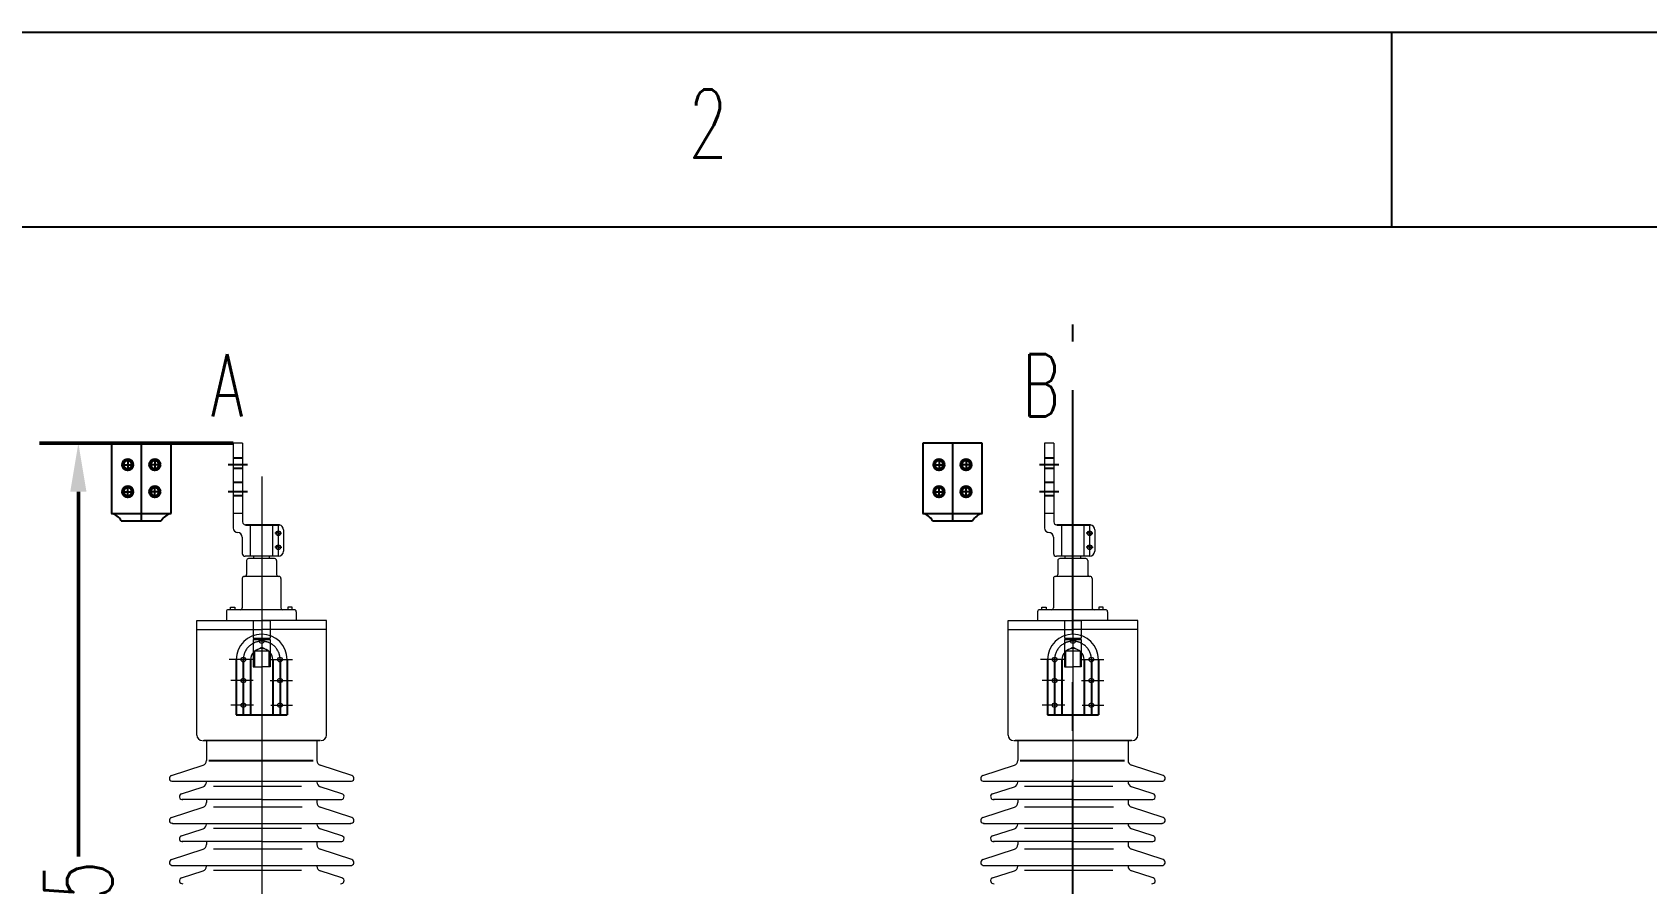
# Model space of a CAD drawing. Header units: millimetres. Extents: x 71406 to 93150, y 2492 to 17792.
# Drawn here: x 75004 to 77989, y 16128 to 17702 of the extents above; entities that cross this region are included whole.
import ezdxf

# ---------------------------------------------------------------- set-up
doc = ezdxf.new("R2010")
doc.units = ezdxf.units.MM
doc.header["$LTSCALE"] = 360
doc.linetypes.add('CENTER', pattern=[2, 1.25, -0.25, 0.25, -0.25])
doc.linetypes.add('DASHED', pattern=[0.75, 0.5, -0.25])
for name, color, linetype, lineweight in [('0粗实线层', 7, 'Continuous', 50), ('1虚线层', 5, 'DASHED', 25), ('2中心线层', 1, 'CENTER', 25), ('5文字层', 6, 'Continuous', 25), ('6标注层', 3, 'Continuous', 25)]:
    doc.layers.add(name, color=color, linetype=linetype, lineweight=lineweight)
doc.layers.add('2', color=2, linetype='CENTER')
doc.styles.add('ROMANS', font='romans.shx', dxfattribs={"width": 0.67, "bigfont": 'bigfont.shx'})
doc.styles.get("Standard").update_dxf_attribs({"font": 'txt.shx', "width": 0.67, "bigfont": 'hztxt.shx'})
doc.styles.add('TH_GBDIM', font='txt.shx', dxfattribs={"width": 0.67, "bigfont": 'hztxt.shx'})
doc.dimstyles.new('TH_GBDIM', dxfattribs={"dimscale": 36, "dimtxt": 3.5, "dimasz": 2.5, "dimexe": 2, "dimexo": 0, "dimgap": 1.5, "dimtad": 0, "dimtoh": 1, "dimdec": 1, "dimdsep": 46, "dimtxsty": 'TH_GBDIM', "dimcen": 2.5, "dimclrd": 3, "dimclre": 3, "dimclrt": 6, "dimadec": 0, "dimazin": 2, "dimtfac": 0.714286, "dimtdec": 1, "dimtmove": 0, "dimatfit": 3, "dimfxl": 2, "dimtzin": 0, "dimlwd": -1, "dimlwe": -1, "dimarcsym": 0})

# ---------------------------------------------------------------- blocks, each defined once
blk = doc.blocks.new('*D874')
at = {"layer": '0粗实线层', "color": 3, "transparency": 16777216}
for p, q in [((75375.7, 16942.6), (75017.4, 16942.6)), ((75089.4, 16852.6), (75089.4, 16177.9)), ((75089.4, 15197.6), (75089.4, 15872.3)), ((75297, 15107.6), (75017.4, 15107.6))]:
    blk.add_line(p, q, dxfattribs=at)
for points in [[(75074.4, 16852.6), (75104.4, 16852.6), (75089.4, 16942.6)], [(75074.4, 15197.6), (75104.4, 15197.6), (75089.4, 15107.6)]]:
    blk.add_solid(points, dxfattribs=at)
at = {"layer": 'Defpoints', "color": 0, "transparency": 16777216}
for p in [(75375.7, 16942.6), (75089.4, 15107.6), (75297, 15107.6)]:
    blk.add_point(p, dxfattribs=at)
at = {"layer": '0粗实线层', "color": 6, "transparency": 16777216, "insert": (75089.4, 16025.1), "char_height": 126, "attachment_point": 5, "rotation": 90, "style": 'TH_GBDIM'}
blk.add_mtext('1835', dxfattribs=at)

msp = doc.modelspace()

# ---------------------------------------------------------------- linework, layer by layer
for p, q in [((75150.773, 16942.605), (75150.773, 16812.605)), ((75260.773, 16942.605), (75150.773, 16942.605)), ((75260.773, 16812.605), (75260.773, 16942.605)), ((76650.773, 16942.605), (76650.773, 16812.605)), ((76760.773, 16942.605), (76650.773, 16942.605)), ((76760.773, 16812.605), (76760.773, 16942.605)), ((75150.773, 16812.605), (75260.773, 16812.605)), ((76650.773, 16812.605), (76760.773, 16812.605)), ((75168.778, 16798.893), (75242.767, 16798.893)), ((75398.264, 16791.446), (75461.062, 16791.446)), ((76668.778, 16798.893), (76742.767, 16798.893)), ((76898.264, 16791.446), (76961.062, 16791.446)), ((75381.457, 16542.185), (75381.457, 16439.773)), ((75407.824, 16542.185), (75407.824, 16439.773)), ((75449.027, 16542.185), (75449.027, 16439.773)), ((75475.395, 16542.185), (75475.395, 16439.773)), ((76881.457, 16542.185), (76881.457, 16439.773)), ((76907.824, 16542.185), (76907.824, 16439.773)), ((76949.027, 16542.185), (76949.027, 16439.773)), ((76975.395, 16542.185), (76975.395, 16439.773)), ((75381.457, 16439.773), (75475.395, 16439.773)), ((76881.457, 16439.773), (76975.395, 16439.773)), ((75330.536, 16355.582), (75523.775, 16355.582)), ((76830.536, 16355.582), (77023.775, 16355.582))]:
    msp.add_line(p, q)
at = {"lineweight": 0}
for p, q in [((75375.749, 16942.605), (75375.749, 16785.745)), ((75392.912, 16942.605), (75375.749, 16942.605)), ((75392.912, 16942.605), (75392.912, 16796.781)), ((76875.749, 16942.605), (76875.749, 16785.745)), ((76892.912, 16942.605), (76875.749, 16942.605)), ((76892.912, 16942.605), (76892.912, 16796.781)), ((75392.912, 16812.605), (75375.749, 16812.605)), ((76892.912, 16812.605), (76875.749, 16812.605)), ((75407.002, 16791.446), (75407.002, 16733.259)), ((75448.336, 16791.446), (75448.336, 16733.259)), ((75468.618, 16782.157), (75468.618, 16742.747)), ((76907.002, 16791.446), (76907.002, 16733.259)), ((76948.336, 16791.446), (76948.336, 16733.259)), ((76968.618, 16782.157), (76968.618, 16742.747)), ((75392.349, 16768.582), (75392.349, 16738.594)), ((76892.349, 16768.582), (76892.349, 16738.594)), ((75458.897, 16733.259), (75397.684, 16733.259)), ((75400.368, 16725.256), (75400.368, 16699.712)), ((75443.427, 16728.905), (75404.017, 16728.905)), ((75413.247, 16733.259), (75413.247, 16728.905)), ((75442.44, 16733.259), (75442.44, 16728.905)), ((75452.185, 16728.905), (75443.427, 16728.905)), ((75455.834, 16725.256), (75455.834, 16699.712)), ((76958.897, 16733.259), (76897.684, 16733.259)), ((76900.368, 16725.256), (76900.368, 16699.712)), ((76943.427, 16728.905), (76904.017, 16728.905)), ((76913.247, 16733.259), (76913.247, 16728.905)), ((76942.44, 16733.259), (76942.44, 16728.905)), ((76952.185, 16728.905), (76943.427, 16728.905)), ((76955.834, 16725.256), (76955.834, 16699.712)), ((75392.34, 16692.414), (75392.34, 16638.11)), ((75459.348, 16696.063), (75395.989, 16696.063)), ((75460.213, 16696.063), (75459.348, 16696.063)), ((75463.863, 16692.414), (75463.863, 16638.11)), ((76892.34, 16692.414), (76892.34, 16638.11)), ((76959.348, 16696.063), (76895.989, 16696.063)), ((76960.213, 16696.063), (76959.348, 16696.063)), ((76963.863, 16692.414), (76963.863, 16638.11)), ((75363.103, 16630.812), (75363.103, 16615.25)), ((75488.585, 16634.461), (75366.752, 16634.461)), ((75370.841, 16634.474), (75370.841, 16638.883)), ((75370.841, 16638.883), (75378.873, 16638.883)), ((75378.873, 16638.883), (75378.873, 16634.461)), ((75476.464, 16638.883), (75476.464, 16634.461)), ((75484.496, 16638.883), (75476.464, 16638.883)), ((75484.496, 16634.474), (75484.496, 16638.883)), ((75492.234, 16630.812), (75492.234, 16615.25)), ((76863.103, 16630.812), (76863.103, 16615.25)), ((76988.585, 16634.461), (76866.752, 16634.461)), ((76870.841, 16634.474), (76870.841, 16638.883)), ((76870.841, 16638.883), (76878.873, 16638.883)), ((76878.873, 16638.883), (76878.873, 16634.461)), ((76976.464, 16638.883), (76976.464, 16634.461)), ((76984.496, 16638.883), (76976.464, 16638.883)), ((76984.496, 16634.474), (76984.496, 16638.883)), ((76992.234, 16630.812), (76992.234, 16615.25)), ((75308.351, 16614.605), (75428.816, 16614.605)), ((75308.351, 16402.422), (75308.351, 16614.605)), ((75308.351, 16597.736), (75429.695, 16597.736)), ((75548.351, 16614.603), (75429.695, 16614.605)), ((75548.351, 16597.736), (75429.695, 16597.736)), ((75548.351, 16402.422), (75548.351, 16614.603)), ((76808.351, 16614.605), (76928.816, 16614.605)), ((76808.351, 16402.422), (76808.351, 16614.605)), ((76808.351, 16597.736), (76929.695, 16597.736)), ((77048.351, 16614.603), (76929.695, 16614.605)), ((77048.351, 16597.736), (76929.695, 16597.736)), ((77048.351, 16402.422), (77048.351, 16614.603)), ((75319.512, 16392.605), (75428.351, 16392.605)), ((75428.351, 16392.605), (75321.421, 16392.605)), ((75326.424, 16392.605), (75326.424, 16355.582)), ((75428.351, 16392.605), (75536.563, 16392.605)), ((75537.191, 16392.605), (75428.351, 16392.605)), ((75530.28, 16392.605), (75530.28, 16355.463)), ((76819.512, 16392.605), (76928.351, 16392.605)), ((76928.351, 16392.605), (76821.421, 16392.605)), ((76826.424, 16392.605), (76826.424, 16355.582)), ((76928.351, 16392.605), (77036.563, 16392.605)), ((77037.191, 16392.605), (76928.351, 16392.605)), ((77030.28, 16392.605), (77030.28, 16355.463)), ((75326.424, 16361.08), (75326.424, 16355.582)), ((75530.279, 16361.08), (75530.279, 16355.582)), ((75530.279, 16361.08), (75530.279, 16355.582)), ((76826.424, 16361.08), (76826.424, 16355.582)), ((77030.279, 16361.08), (77030.279, 16355.582)), ((77030.279, 16361.08), (77030.279, 16355.582)), ((75261.561, 16327.856), (75320.098, 16346.876)), ((75595.142, 16327.856), (75536.605, 16346.876)), ((76761.561, 16327.856), (76820.098, 16346.876)), ((77095.142, 16327.856), (77036.605, 16346.876)), ((75263.258, 16317.14), (75593.445, 16317.14)), ((75279.87, 16293.985), (75320.098, 16307.056)), ((75502.216, 16307.703), (75338.988, 16307.703)), ((75576.833, 16293.985), (75536.605, 16307.056)), ((76763.258, 16317.14), (77093.445, 16317.14)), ((76779.87, 16293.985), (76820.098, 16307.056)), ((77002.216, 16307.703), (76838.988, 16307.703)), ((77076.833, 16293.985), (77036.605, 16307.056)), ((75261.561, 16250.044), (75320.098, 16269.064)), ((75428.351, 16283.268), (75281.567, 16283.268)), ((75326.424, 16283.268), (75326.424, 16277.77)), ((75503.223, 16269.414), (75338.988, 16269.414)), ((75428.351, 16283.268), (75575.136, 16283.268)), ((75530.279, 16283.268), (75530.279, 16277.77)), ((75595.142, 16250.044), (75536.605, 16269.064)), ((76761.561, 16250.044), (76820.098, 16269.064)), ((76928.351, 16283.268), (76781.567, 16283.268)), ((76826.424, 16283.268), (76826.424, 16277.77)), ((77003.223, 16269.414), (76838.988, 16269.414)), ((76928.351, 16283.268), (77075.136, 16283.268)), ((77030.279, 16283.268), (77030.279, 16277.77)), ((77095.142, 16250.044), (77036.605, 16269.064)), ((75263.258, 16239.327), (75593.445, 16239.327)), ((76763.258, 16239.327), (77093.445, 16239.327)), ((75279.87, 16216.173), (75320.098, 16229.244)), ((75502.216, 16229.891), (75338.988, 16229.891)), ((75576.833, 16216.173), (75536.605, 16229.244)), ((76779.87, 16216.173), (76820.098, 16229.244)), ((77002.216, 16229.891), (76838.988, 16229.891)), ((77076.833, 16216.173), (77036.605, 16229.244)), ((75261.561, 16172.232), (75320.098, 16191.251)), ((75428.351, 16205.456), (75281.567, 16205.456)), ((75326.424, 16205.456), (75326.424, 16199.958)), ((75503.223, 16191.602), (75338.988, 16191.602)), ((75428.351, 16205.456), (75575.136, 16205.456)), ((75530.279, 16205.456), (75530.279, 16199.958)), ((75595.142, 16172.232), (75536.605, 16191.251)), ((76761.561, 16172.232), (76820.098, 16191.251)), ((76928.351, 16205.456), (76781.567, 16205.456)), ((76826.424, 16205.456), (76826.424, 16199.958)), ((77003.223, 16191.602), (76838.988, 16191.602)), ((76928.351, 16205.456), (77075.136, 16205.456)), ((77030.279, 16205.456), (77030.279, 16199.958)), ((77095.142, 16172.232), (77036.605, 16191.251)), ((75263.258, 16161.515), (75593.445, 16161.515)), ((75279.87, 16138.361), (75320.098, 16151.431)), ((75502.216, 16152.079), (75338.988, 16152.079)), ((75576.833, 16138.361), (75536.605, 16151.431)), ((76763.258, 16161.515), (77093.445, 16161.515)), ((76779.87, 16138.361), (76820.098, 16151.431)), ((77002.216, 16152.079), (76838.988, 16152.079)), ((77076.833, 16138.361), (77036.605, 16151.431))]:
    msp.add_line(p, q, dxfattribs=at)
for centre, radius in [((75459.13, 16775.975), 4.379), ((75459.13, 16775.975), 3.649), ((76959.13, 16775.975), 4.379), ((76959.13, 16775.975), 3.649), ((75459.13, 16749.873), 4.379), ((75459.13, 16749.873), 3.649), ((76959.13, 16749.873), 4.379), ((76959.13, 16749.873), 3.649), ((75428.351, 16576.206), 4.24), ((76928.351, 16576.206), 4.24), ((75394.405, 16542.185), 4.18), ((75462.298, 16542.185), 4.18), ((76894.405, 16542.185), 4.18), ((76962.298, 16542.185), 4.18), ((75394.405, 16503.61), 4.18), ((75462.298, 16503.61), 4.18), ((76894.405, 16503.61), 4.18), ((76962.298, 16503.61), 4.18), ((75394.405, 16457.93), 4.18), ((75462.298, 16457.93), 4.18), ((76894.405, 16457.93), 4.18), ((76962.298, 16457.93), 4.18)]:
    msp.add_circle(centre, radius, dxfattribs=at)
for centre, start, end in [((75142.081, 16782.636), 31.338291, 73.493912), ((75269.464, 16782.636), 106.506088, 148.661709), ((76642.081, 16782.636), 31.338291, 73.493912), ((76769.464, 16782.636), 106.506088, 148.661709)]:
    msp.add_arc(centre, 31.257, start, end)
for centre, radius, start, end in [((75384.33, 16785.745), 8.581, 180, 270), ((75398.247, 16796.781), 5.335, 180, 270.187065), ((75459.13, 16782.157), 9.488, 0, 78.252654), ((76884.33, 16785.745), 8.581, 180, 270), ((76898.247, 16796.781), 5.335, 180, 270.187065), ((76959.13, 16782.157), 9.488, 0, 78.252654), ((75397.684, 16738.594), 5.335, 180, 270), ((75404.017, 16725.256), 3.649, 90, 180), ((75452.185, 16725.256), 3.649, 0, 90), ((75459.13, 16742.747), 9.488, 270, 0), ((76897.684, 16738.594), 5.335, 180, 270), ((76904.017, 16725.256), 3.649, 90, 180), ((76952.185, 16725.256), 3.649, 0, 90), ((76959.13, 16742.747), 9.488, 270, 0), ((75395.989, 16692.414), 3.649, 90, 180), ((75396.719, 16699.712), 3.649, 270, 0), ((75459.488, 16699.714), 3.654, 180.029771, 267.803181), ((75460.213, 16692.414), 3.649, 0, 90), ((76895.989, 16692.414), 3.649, 90, 180), ((76896.719, 16699.712), 3.649, 270, 0), ((76959.488, 16699.714), 3.654, 180.029771, 267.803181), ((76960.213, 16692.414), 3.649, 0, 90), ((75366.752, 16630.812), 3.649, 90, 180), ((75388.691, 16638.11), 3.649, 270, 0), ((75467.512, 16638.11), 3.649, 180, 270), ((75488.585, 16630.812), 3.649, 0, 90), ((76866.752, 16630.812), 3.649, 90, 180), ((76888.691, 16638.11), 3.649, 270, 0), ((76967.512, 16638.11), 3.649, 180, 270), ((76988.585, 16630.812), 3.649, 0, 90), ((75428.426, 16542.185), 46.969, 0, 180), ((76928.426, 16542.185), 46.969, 0, 180), ((75428.426, 16542.185), 20.601, 0, 180), ((76928.426, 16542.185), 20.601, 0, 180), ((75318.404, 16402.658), 10.053, 180, 270), ((75538.299, 16402.658), 10.053, 270, 0), ((76818.404, 16402.658), 10.053, 180, 270), ((77038.299, 16402.658), 10.053, 270, 0), ((75317.269, 16355.582), 9.154, 288, 0), ((75539.434, 16355.582), 9.154, 180, 252), ((76817.269, 16355.582), 9.154, 288, 0), ((77039.434, 16355.582), 9.154, 180, 252), ((75263.258, 16322.632), 5.493, 108, 280), ((75317.269, 16315.762), 9.154, 288, 0), ((75539.434, 16315.762), 9.154, 180, 252), ((75593.445, 16322.632), 5.493, 260, 72), ((76763.258, 16322.632), 5.493, 108, 280), ((76817.269, 16315.762), 9.154, 288, 0), ((77039.434, 16315.762), 9.154, 180, 252), ((77093.445, 16322.632), 5.493, 260, 72), ((75281.567, 16288.761), 5.493, 108, 280), ((75317.269, 16277.77), 9.154, 288, 0), ((75539.434, 16277.77), 9.154, 180, 252), ((75575.136, 16288.761), 5.493, 260, 72), ((76781.567, 16288.761), 5.493, 108, 280), ((76817.269, 16277.77), 9.154, 288, 0), ((77039.434, 16277.77), 9.154, 180, 252), ((77075.136, 16288.761), 5.493, 260, 72), ((75263.258, 16244.82), 5.493, 108, 280), ((75593.445, 16244.82), 5.493, 260, 72), ((76763.258, 16244.82), 5.493, 108, 280), ((77093.445, 16244.82), 5.493, 260, 72), ((75281.567, 16210.949), 5.493, 108, 280), ((75317.269, 16237.95), 9.154, 288, 0), ((75539.434, 16237.95), 9.154, 180, 252), ((75575.136, 16210.949), 5.493, 260, 72), ((76781.567, 16210.949), 5.493, 108, 280), ((76817.269, 16237.95), 9.154, 288, 0), ((77039.434, 16237.95), 9.154, 180, 252), ((77075.136, 16210.949), 5.493, 260, 72), ((75317.269, 16199.958), 9.154, 288, 0), ((75539.434, 16199.958), 9.154, 180, 252), ((76817.269, 16199.958), 9.154, 288, 0), ((77039.434, 16199.958), 9.154, 180, 252), ((75263.258, 16167.008), 5.493, 108, 280), ((75317.269, 16160.138), 9.154, 288, 0), ((75539.434, 16160.138), 9.154, 180, 252), ((75593.445, 16167.008), 5.493, 260, 72), ((76763.258, 16167.008), 5.493, 108, 280), ((76817.269, 16160.138), 9.154, 288, 0), ((77039.434, 16160.138), 9.154, 180, 252), ((77093.445, 16167.008), 5.493, 260, 72), ((75281.567, 16133.137), 5.493, 108, 280), ((75575.136, 16133.137), 5.493, 260, 72), ((76781.567, 16133.137), 5.493, 108, 280), ((77075.136, 16133.137), 5.493, 260, 72)]:
    msp.add_arc(centre, radius, start, end, dxfattribs=at)
at = {"lineweight": 0, "ltscale": 2}
for centre in [(75383.767, 16768.582), (76883.767, 16768.582)]:
    msp.add_arc(centre, 8.581, 0, 90, dxfattribs=at)
at = {"layer": '0粗实线层'}
for centre in [(75180.709, 16902.605), (75230.773, 16902.605), (76680.709, 16902.605), (76730.773, 16902.605), (75180.773, 16852.605), (75230.773, 16852.605), (76680.773, 16852.605), (76730.773, 16852.605)]:
    msp.add_circle(centre, 9, dxfattribs=at)
at = {"layer": '1虚线层', "ltscale": 3}
for p, q in [((75392.912, 16914.855), (75375.749, 16914.855)), ((75392.912, 16895.355), (75375.749, 16895.355)), ((76892.912, 16914.855), (76875.749, 16914.855)), ((76892.912, 16895.355), (76875.749, 16895.355)), ((75392.912, 16869.855), (75375.749, 16869.855)), ((76892.912, 16869.855), (76875.749, 16869.855)), ((75392.912, 16845.355), (75375.749, 16845.355)), ((76892.912, 16845.355), (76875.749, 16845.355))]:
    msp.add_line(p, q, dxfattribs=at)
at = {"layer": '1虚线层', "lineweight": 0, "ltscale": 3}
for p, q in [((75412.851, 16614.36), (75443.851, 16614.36)), ((75412.851, 16614.36), (75412.851, 16581.876)), ((75443.851, 16614.36), (75443.851, 16581.876)), ((76912.851, 16614.36), (76943.851, 16614.36)), ((76912.851, 16614.36), (76912.851, 16581.876)), ((76943.851, 16614.36), (76943.851, 16581.876)), ((75412.851, 16581.876), (75443.851, 16581.876)), ((75412.851, 16579.448), (75443.851, 16579.448)), ((75412.851, 16579.448), (75412.851, 16528.851)), ((75414.573, 16581.876), (75414.573, 16579.448)), ((75442.13, 16581.876), (75442.13, 16579.448)), ((75443.851, 16579.448), (75443.851, 16528.851)), ((76912.851, 16581.876), (76943.851, 16581.876)), ((76912.851, 16579.448), (76943.851, 16579.448)), ((76912.851, 16579.448), (76912.851, 16528.851)), ((76914.573, 16581.876), (76914.573, 16579.448)), ((76942.13, 16581.876), (76942.13, 16579.448)), ((76943.851, 16579.448), (76943.851, 16528.851)), ((75414.851, 16557.605), (75414.851, 16528.851)), ((75441.851, 16557.605), (75414.851, 16557.605)), ((75414.862, 16557.605), (75428.351, 16565.393)), ((75441.841, 16557.605), (75428.351, 16565.393)), ((75441.851, 16557.605), (75441.851, 16528.851)), ((76914.851, 16557.605), (76914.851, 16528.851)), ((76941.851, 16557.605), (76914.851, 16557.605)), ((76914.862, 16557.605), (76928.351, 16565.393)), ((76941.841, 16557.605), (76928.351, 16565.393)), ((76941.851, 16557.605), (76941.851, 16528.851)), ((75412.851, 16528.851), (75428.351, 16528.851)), ((75443.851, 16528.851), (75428.351, 16528.851)), ((76912.851, 16528.851), (76928.351, 16528.851)), ((76943.851, 16528.851), (76928.351, 16528.851))]:
    msp.add_line(p, q, dxfattribs=at)
at = {"layer": '2', "linetype": 'ByBlock'}
msp.add_line((72486.159, 17342.468), (92610.159, 17342.468), dxfattribs=at)
at = {"layer": '2中心线层'}
for p, q in [((76928.351, 10830.667), (76928.351, 17162.053)), ((75205.773, 16942.605), (75205.773, 16798.893)), ((76705.773, 16942.605), (76705.773, 16798.893)), ((75169.707, 16902.605), (75191.71, 16902.605)), ((75180.773, 16913.341), (75180.773, 16891.277)), ((75241.838, 16902.605), (75219.835, 16902.605)), ((75230.773, 16913.341), (75230.773, 16891.277)), ((76669.707, 16902.605), (76691.71, 16902.605)), ((76680.773, 16913.341), (76680.773, 16891.277)), ((76741.838, 16902.605), (76719.835, 16902.605)), ((76730.773, 16913.341), (76730.773, 16891.277)), ((75169.707, 16852.605), (75191.71, 16852.605)), ((75180.773, 16841.869), (75180.773, 16863.933)), ((75241.838, 16852.605), (75219.835, 16852.605)), ((75230.773, 16841.869), (75230.773, 16863.933)), ((76669.707, 16852.605), (76691.71, 16852.605)), ((76680.773, 16841.869), (76680.773, 16863.933)), ((76741.838, 16852.605), (76719.835, 16852.605)), ((76730.773, 16841.869), (76730.773, 16863.933))]:
    msp.add_line(p, q, dxfattribs=at)
at = {"layer": '2中心线层', "ltscale": 3}
for p, q in [((75402.04, 16902.605), (75366.675, 16902.605)), ((76902.04, 16902.605), (76866.675, 16902.605)), ((75402.04, 16852.605), (75366.675, 16852.605)), ((76902.04, 16852.605), (76866.675, 16852.605)), ((75394.405, 16542.185), (75394.405, 16439.773)), ((75462.447, 16542.185), (75462.447, 16439.773)), ((76894.405, 16542.185), (76894.405, 16439.773)), ((76962.447, 16542.185), (76962.447, 16439.773))]:
    msp.add_line(p, q, dxfattribs=at)
at = {"layer": '2中心线层', "lineweight": 0, "ltscale": 3}
for p, q in [((75428.351, 16880.729), (75428.351, 15972.02)), ((76928.351, 16880.729), (76928.351, 15107.605)), ((75459.13, 16775.975), (75452.523, 16775.975)), ((75459.13, 16791.645), (75459.13, 16733.259)), ((75459.13, 16775.975), (75465.008, 16775.975)), ((76959.13, 16775.975), (76952.523, 16775.975)), ((76959.13, 16791.645), (76959.13, 16733.259)), ((76959.13, 16775.975), (76965.008, 16775.975)), ((75459.13, 16749.873), (75452.746, 16749.873)), ((75459.13, 16749.873), (75465.454, 16749.873)), ((76959.13, 16749.873), (76952.746, 16749.873)), ((76959.13, 16749.873), (76965.454, 16749.873)), ((75412.757, 16542.185), (75368.332, 16542.185)), ((75443.911, 16542.185), (75485.533, 16542.185)), ((76912.757, 16542.185), (76868.332, 16542.185)), ((76943.911, 16542.185), (76985.533, 16542.185)), ((75412.757, 16503.61), (75371.17, 16503.61)), ((75443.911, 16503.61), (75485.533, 16503.61)), ((76912.757, 16503.61), (76871.17, 16503.61)), ((76943.911, 16503.61), (76985.533, 16503.61)), ((75413.095, 16457.93), (75371.17, 16457.93)), ((75445.266, 16457.93), (75485.533, 16457.93)), ((76913.095, 16457.93), (76871.17, 16457.93)), ((76945.266, 16457.93), (76985.533, 16457.93))]:
    msp.add_line(p, q, dxfattribs=at)
for centre in [(75428.426, 16542.185), (76928.426, 16542.185)]:
    msp.add_arc(centre, 34.021, 0, 180, dxfattribs=at)
at = {"layer": '6标注层', "linetype": 'ByBlock'}
for p, q in [((71586.159, 17702.468), (92970.159, 17702.468)), ((77517.159, 17702.468), (77517.159, 17342.468))]:
    msp.add_line(p, q, dxfattribs=at)

# ---------------------------------------------------------------- texts
at = {"layer": '5文字层', "width": 0.67}
for s, p in [('A', (75334.582, 16991.973)), ('B', (76834.582, 16991.973))]:
    msp.add_text(s, height=115.2, dxfattribs=at).set_placement(p)
at = {"layer": '6标注层', "linetype": 'ByBlock', "style": 'ROMANS', "width": 0.67}
msp.add_text('2', height=126, dxfattribs=at).set_placement((76217.498, 17470.801))

# ---------------------------------------------------------------- dimensions: what is measured, and where the dimension line sits
at = {"layer": '0粗实线层'}
dim = msp.add_linear_dim(base=(75089.437, 15107.605), p1=(75375.749, 16942.605), p2=(75297.045, 15107.605), angle=90, dimstyle='TH_GBDIM', dxfattribs=at)
dim.commit()
dim.dimension.update_dxf_attribs({"geometry": '*D874', "text_midpoint": (75089.437, 16025.105)})

doc.saveas('drawing.dxf')
